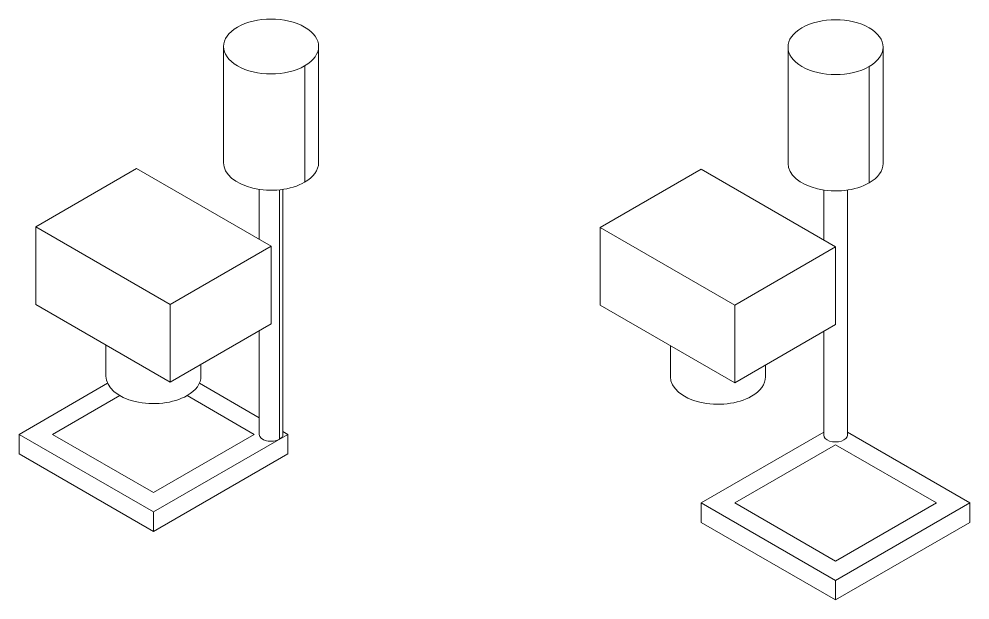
# Model space of a CAD drawing. Header units: inches. Extents: x 10.6 to 65.4, y 6.9 to 61.4.
# Drawn here: x 36.56 to 65.35, y 6.89 to 24.48 of the extents above; entities that cross this region are included whole.
import ezdxf

# ---------------------------------------------------------------- set-up
doc = ezdxf.new("R2010")
doc.units = ezdxf.units.IN
doc.header["$MEASUREMENT"] = 0
doc.layers.add('black', color=250, linetype='Continuous')

# ---------------------------------------------------------------- blocks, each defined once
blk = doc.blocks.new('A$C04AF39A6')
at = {"color": 0, "linetype": 'Continuous', "lineweight": 0, "extrusion": (5e-16, 0.816497, 0.57735)}
for p, q in [((103.705, 26.168), (103.705, 29.693)), ((106.584, 26.168), (106.584, 29.693)), ((120.798, 26.148), (120.798, 29.673)), ((123.676, 26.148), (123.676, 29.673)), ((106.162, 25.581), (106.162, 29.106)), ((123.255, 25.561), (123.255, 29.086)), ((98.022, 24.23), (101.074, 25.992)), ((101.074, 25.992), (105.144, 23.642)), ((115.114, 24.21), (118.167, 25.972)), ((118.167, 25.972), (122.237, 23.622)), ((104.785, 23.85), (104.785, 25.364)), ((105.399, 17.797), (105.399, 25.351)), ((105.504, 17.944), (105.504, 25.364)), ((121.877, 23.83), (121.877, 25.344)), ((122.597, 17.924), (122.597, 25.344)), ((98.022, 24.23), (98.022, 21.88)), ((102.092, 21.88), (98.022, 24.23)), ((115.114, 24.21), (115.114, 21.86)), ((119.185, 21.86), (115.114, 24.21)), ((105.144, 23.642), (102.092, 21.88)), ((105.144, 23.642), (105.144, 21.292)), ((122.237, 23.622), (119.185, 21.86)), ((122.237, 23.622), (122.237, 21.272)), ((102.092, 19.53), (98.022, 21.88)), ((102.092, 21.88), (102.092, 19.53)), ((119.185, 19.51), (115.114, 21.86)), ((119.185, 21.86), (119.185, 19.51)), ((105.144, 21.292), (102.092, 19.53)), ((104.785, 17.944), (104.785, 21.084)), ((122.237, 21.272), (119.185, 19.51)), ((121.877, 17.924), (121.877, 21.065)), ((100.144, 20.654), (100.144, 19.706)), ((117.237, 20.634), (117.237, 19.686)), ((103.022, 20.067), (103.022, 19.706)), ((120.115, 20.047), (120.115, 19.686)), ((100.193, 19.491), (97.513, 17.944)), ((104.785, 18.445), (102.973, 19.491)), ((100.565, 19.118), (98.53, 17.944)), ((98.53, 17.944), (100.565, 19.118)), ((104.636, 17.944), (102.601, 19.118)), ((102.601, 19.118), (104.636, 17.944)), ((97.513, 17.944), (101.583, 15.594)), ((97.513, 17.356), (97.513, 17.944)), ((98.53, 17.944), (101.583, 16.181)), ((101.583, 16.181), (98.53, 17.944)), ((101.583, 16.181), (104.636, 17.944)), ((104.636, 17.944), (101.583, 16.181)), ((101.583, 15.594), (105.653, 17.944)), ((105.653, 17.944), (105.504, 18.03)), ((105.653, 17.356), (105.653, 17.944)), ((121.877, 18.01), (118.167, 15.867)), ((126.307, 15.867), (122.597, 18.01)), ((122.237, 17.63), (119.185, 15.867)), ((119.185, 15.867), (122.237, 17.63)), ((125.29, 15.867), (122.237, 17.63)), ((122.237, 17.63), (125.29, 15.867)), ((101.583, 15.006), (97.513, 17.356)), ((105.653, 17.356), (101.583, 15.006)), ((118.167, 15.867), (122.237, 13.517)), ((118.167, 15.28), (118.167, 15.867)), ((119.185, 15.867), (122.237, 14.105)), ((122.237, 14.105), (119.185, 15.867)), ((122.237, 14.105), (125.29, 15.867)), ((125.29, 15.867), (122.237, 14.105)), ((122.237, 13.517), (126.307, 15.867)), ((126.307, 15.28), (126.307, 15.867)), ((101.583, 15.006), (101.583, 15.594)), ((122.237, 12.93), (118.167, 15.28)), ((126.307, 15.28), (122.237, 12.93)), ((122.237, 12.93), (122.237, 13.517))]:
    blk.add_line(p, q, dxfattribs=at)
at = {"color": 0, "linetype": 'Continuous', "lineweight": 0}
for centre, major_axis, start_param, end_param in [((105.144, 29.693), (-1.439, 0), -3.926991, 2.356194), ((122.237, 29.673), (-1.439, 0), -3.926991, 2.356194), ((105.144, 26.168), (-1.439, 0), 0, 2.356194), ((105.144, 26.168), (1.439, 0), -0.785398, 0), ((122.237, 26.148), (-1.439, 0), 0, 2.356194), ((122.237, 26.148), (1.439, 0), -0.785398, 0), ((105.144, 17.944), (-0.36, 0), 0, 2.356194), ((105.144, 17.944), (0.36, 0), -0.785398, 0), ((122.237, 17.924), (-0.36, 0), 0, 3.141593)]:
    blk.add_ellipse(centre, major_axis=major_axis, ratio=0.57735, start_param=start_param, end_param=end_param, dxfattribs=at)
at = {"color": 0, "linetype": 'Continuous', "lineweight": 0, "extrusion": (0, -1e-16, -1)}
blk.add_ellipse((101.583, 19.706), major_axis=(-1.439, 0), ratio=0.57735, start_param=-2.356194, end_param=0, dxfattribs=at)
at = {"color": 0, "linetype": 'Continuous', "lineweight": 0, "extrusion": (-1e-16, 1e-16, -1)}
blk.add_ellipse((101.583, 19.706), major_axis=(1.439, 0), ratio=0.57735, start_param=0, end_param=0.785398, dxfattribs=at)
at = {"color": 0, "linetype": 'Continuous', "lineweight": 0, "extrusion": (-1e-16, 0, -1)}
blk.add_ellipse((118.676, 19.686), major_axis=(-1.439, 0), ratio=0.57735, start_param=-2.356194, end_param=0, dxfattribs=at)
at = {"color": 0, "linetype": 'Continuous', "lineweight": 0, "extrusion": (-1e-16, -1e-16, -1)}
blk.add_ellipse((118.676, 19.686), major_axis=(1.439, 0), ratio=0.57735, start_param=0, end_param=0.785398, dxfattribs=at)

msp = doc.modelspace()

# ---------------------------------------------------------------- block references
at = {"layer": 'black'}
msp.add_blockref('A$C04AF39A6', (-60.955, -6.041), dxfattribs=at)

doc.saveas('drawing.dxf')
